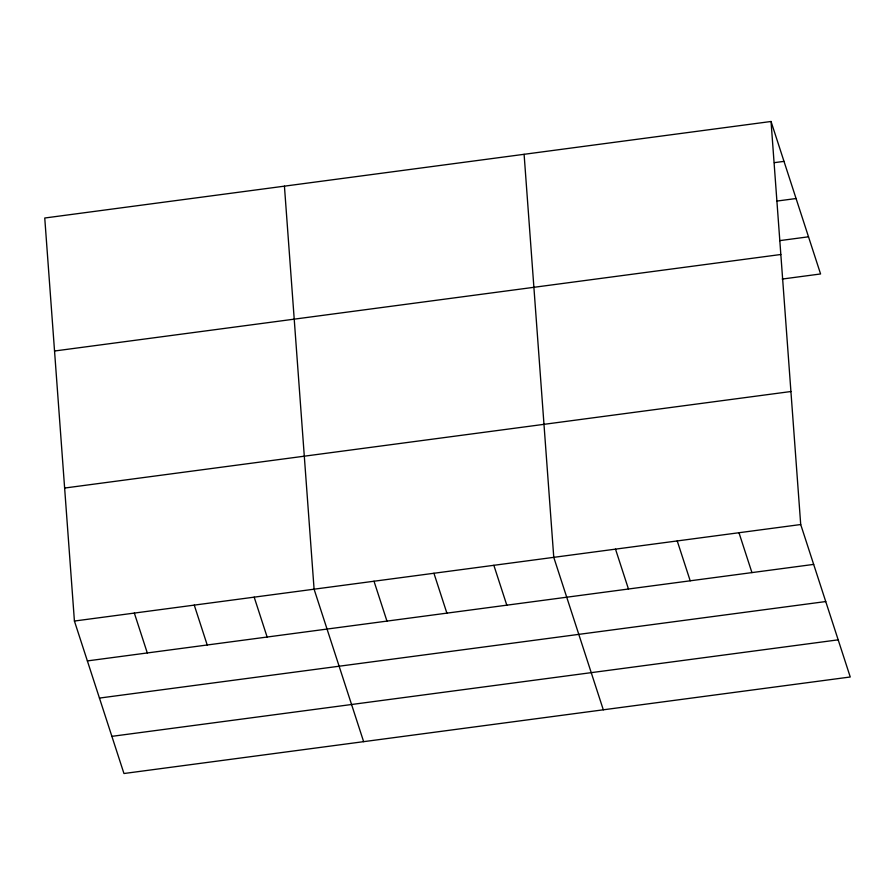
<?xml version="1.0" encoding="UTF-8"?>
<svg xmlns="http://www.w3.org/2000/svg" width="895" height="895" viewBox="0 0 895 895"><rect width="100%" height="100%" fill="white"/><g stroke="black" fill="none" stroke-linecap="round" stroke-linejoin="round"><path stroke-width="1.34" d="M771.043 121.485L44.75 218.011L74.419 621.04L123.957 773.515L850.25 676.989L800.712 524.526L771.043 121.485L820.581 273.959L782.174 279.061M774.399 162.644L783.998 161.368M776.86 201.073L796.069 198.522M779.702 240.632L808.509 236.806M54.539 351.008L780.832 254.493M64.63 488.043L790.923 391.518M74.419 621.04L800.712 524.526M87.374 660.913L813.667 564.398M99.446 698.078L825.738 601.552M111.886 736.35L838.179 639.835M738.979 532.726L751.934 572.599M677.235 540.927L690.202 580.81M615.503 549.138L628.458 589.011M603.308 709.813L553.77 557.339L524.101 154.309M493.85 565.304L506.805 605.177M433.93 573.259L446.885 613.142M374.009 581.224L386.964 621.108M363.639 741.664L314.089 589.19L284.431 186.16M254.18 597.155L267.135 637.027M194.26 605.109L207.215 644.993M134.339 613.075L147.295 652.958"/></g></svg>
